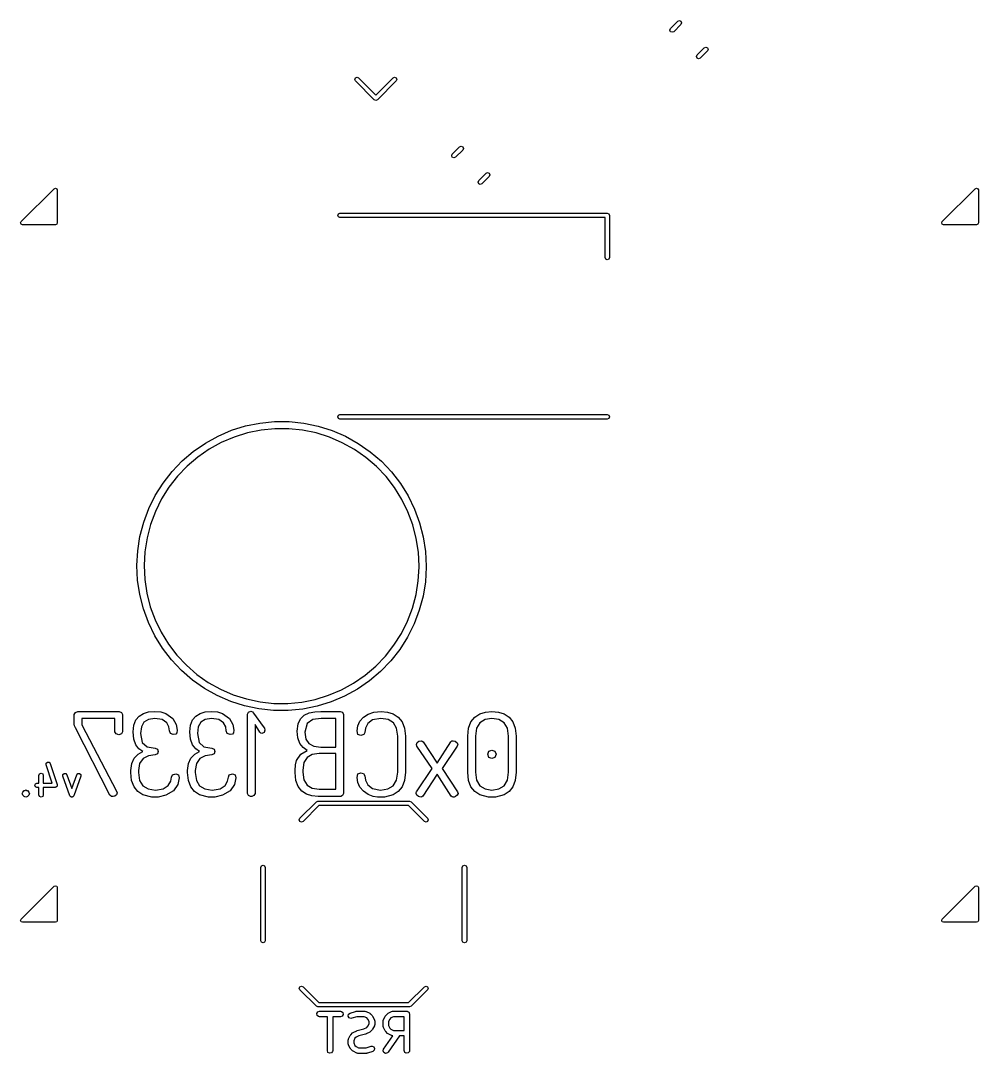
# Model space of a CAD drawing. Extents: x 77.2 to 130.8, y -95 to -37.4.
# Drawn here: x 104.66 to 130.81, y -95 to -66.8 of the extents above; entities that cross this region are included whole.
import ezdxf

# ---------------------------------------------------------------- set-up
doc = ezdxf.new("R2010")
doc.units = 0
doc.layers.add('BLACK', color=7, linetype='CONTINUOUS')

msp = doc.modelspace()

# ---------------------------------------------------------------- linework, layer by layer
at = {"layer": 'BLACK', "linetype": 'CONTINUOUS'}
for p, q in [((122.402, -67.0121), (122.601, -66.8133)), ((122.601, -66.8133), (122.643, -66.7957)), ((122.643, -66.7957), (122.685, -66.8133)), ((122.685, -66.8133), (122.703, -66.8557)), ((122.384, -67.0546), (122.402, -67.0121)), ((122.402, -67.097), (122.384, -67.0546)), ((122.444, -67.1146), (122.402, -67.097)), ((122.487, -67.097), (122.444, -67.1146)), ((122.685, -66.8982), (122.487, -67.097)), ((122.703, -66.8557), (122.685, -66.8982)), ((123.123, -67.7334), (123.322, -67.5346)), ((123.407, -67.6194), (123.208, -67.8182)), ((123.322, -67.5346), (123.364, -67.517)), ((123.364, -67.517), (123.407, -67.5346)), ((123.407, -67.5346), (123.424, -67.577)), ((123.424, -67.577), (123.407, -67.6194)), ((123.105, -67.7758), (123.123, -67.7334)), ((123.123, -67.8182), (123.105, -67.7758)), ((123.165, -67.8358), (123.123, -67.8182)), ((123.208, -67.8182), (123.165, -67.8358)), ((113.782, -68.3993), (113.799, -68.3569)), ((113.799, -68.4417), (113.782, -68.3993)), ((113.799, -68.3569), (113.842, -68.3393)), ((114.312, -68.9544), (113.799, -68.4417)), ((113.842, -68.3393), (113.884, -68.3569)), ((113.884, -68.3569), (114.354, -68.8271)), ((114.354, -68.8271), (114.824, -68.3569)), ((114.909, -68.4417), (114.397, -68.9544)), ((114.824, -68.3569), (114.867, -68.3393)), ((114.867, -68.3393), (114.909, -68.3569)), ((114.909, -68.3569), (114.927, -68.3993)), ((114.927, -68.3993), (114.909, -68.4417)), ((114.354, -68.9719), (114.312, -68.9544)), ((114.397, -68.9544), (114.354, -68.9719)), ((116.424, -70.4846), (116.442, -70.4421)), ((116.442, -70.527), (116.424, -70.4846)), ((116.442, -70.4421), (116.641, -70.2433)), ((116.725, -70.3282), (116.527, -70.527)), ((116.641, -70.2433), (116.683, -70.2257)), ((116.683, -70.2257), (116.725, -70.2433)), ((116.725, -70.2433), (116.743, -70.2857)), ((116.743, -70.2857), (116.725, -70.3282)), ((116.484, -70.5446), (116.442, -70.527)), ((116.527, -70.527), (116.484, -70.5446)), ((117.163, -71.1634), (117.362, -70.9646)), ((117.447, -71.0494), (117.248, -71.2482)), ((117.362, -70.9646), (117.404, -70.947)), ((117.404, -70.947), (117.447, -70.9646)), ((117.447, -70.9646), (117.464, -71.007)), ((117.464, -71.007), (117.447, -71.0494)), ((117.145, -71.2058), (117.163, -71.1634)), ((117.163, -71.2482), (117.145, -71.2058)), ((117.205, -71.2658), (117.163, -71.2482)), ((117.248, -71.2482), (117.205, -71.2658)), ((104.67, -72.2842), (105.57, -71.3842)), ((105.57, -71.3842), (105.605, -71.3695)), ((105.605, -71.3695), (105.641, -71.3842)), ((105.641, -71.3842), (105.655, -71.4195)), ((105.655, -71.4195), (105.655, -72.3195)), ((129.82, -72.2842), (130.72, -71.3842)), ((130.72, -71.3842), (130.755, -71.3695)), ((130.755, -71.3695), (130.791, -71.3842)), ((130.791, -71.3842), (130.805, -71.4195)), ((130.805, -71.4195), (130.805, -72.3195)), ((113.314, -72.1145), (113.332, -72.0721)), ((113.332, -72.1569), (113.314, -72.1145)), ((113.332, -72.0721), (113.374, -72.0545)), ((113.374, -72.1745), (113.332, -72.1569)), ((113.374, -72.0545), (120.674, -72.0545)), ((120.614, -72.1745), (113.374, -72.1745)), ((120.614, -73.2645), (120.614, -72.1745)), ((120.674, -72.0545), (120.717, -72.0721)), ((120.717, -72.0721), (120.734, -72.1145)), ((120.734, -72.1145), (120.734, -73.2645)), ((104.655, -72.3195), (104.67, -72.2842)), ((104.67, -72.3549), (104.655, -72.3195)), ((104.705, -72.3695), (104.67, -72.3549)), ((105.605, -72.3695), (104.705, -72.3695)), ((105.641, -72.3549), (105.605, -72.3695)), ((105.655, -72.3195), (105.641, -72.3549)), ((129.805, -72.3195), (129.82, -72.2842)), ((129.82, -72.3549), (129.805, -72.3195)), ((129.855, -72.3695), (129.82, -72.3549)), ((130.755, -72.3695), (129.855, -72.3695)), ((130.791, -72.3549), (130.755, -72.3695)), ((130.805, -72.3195), (130.791, -72.3549)), ((120.632, -73.3069), (120.614, -73.2645)), ((120.674, -73.3245), (120.632, -73.3069)), ((120.717, -73.3069), (120.674, -73.3245)), ((120.734, -73.2645), (120.717, -73.3069)), ((113.332, -77.5721), (113.374, -77.5545)), ((113.374, -77.5545), (120.674, -77.5545)), ((120.674, -77.5545), (120.717, -77.5721)), ((110.798, -77.8641), (111.189, -77.7844)), ((111.189, -77.7844), (111.587, -77.7447)), ((111.587, -77.7447), (111.987, -77.7454)), ((111.987, -77.7454), (112.384, -77.7865)), ((112.384, -77.7865), (112.776, -77.8675)), ((113.314, -77.6145), (113.332, -77.5721)), ((113.332, -77.6569), (113.314, -77.6145)), ((113.374, -77.6745), (113.332, -77.6569)), ((120.674, -77.6745), (113.374, -77.6745)), ((120.717, -77.6569), (120.674, -77.6745)), ((120.717, -77.5721), (120.734, -77.6145)), ((120.734, -77.6145), (120.717, -77.6569)), ((110.048, -78.1398), (110.416, -77.983)), ((110.416, -77.983), (110.798, -77.8641)), ((110.846, -78.0531), (110.483, -78.1661)), ((111.219, -77.9774), (110.846, -78.0531)), ((111.597, -77.9397), (111.219, -77.9774)), ((111.977, -77.9403), (111.597, -77.9397)), ((112.354, -77.9794), (111.977, -77.9403)), ((112.726, -78.0564), (112.354, -77.9794)), ((113.089, -78.1707), (112.726, -78.0564)), ((112.776, -77.8675), (113.157, -77.9877)), ((113.157, -77.9877), (113.524, -78.1458)), ((109.37, -78.5605), (109.699, -78.3329)), ((109.699, -78.3329), (110.048, -78.1398)), ((110.134, -78.3152), (109.801, -78.4988)), ((110.483, -78.1661), (110.134, -78.3152)), ((113.438, -78.321), (113.089, -78.1707)), ((113.77, -78.5057), (113.438, -78.321)), ((113.524, -78.1458), (113.873, -78.3402)), ((113.873, -78.3402), (114.201, -78.5689)), ((109.066, -78.82), (109.37, -78.5605)), ((109.801, -78.4988), (109.489, -78.7151)), ((114.081, -78.7231), (113.77, -78.5057)), ((114.201, -78.5689), (114.504, -78.8295)), ((108.79, -79.109), (109.066, -78.82)), ((109.2, -78.9618), (108.938, -79.2365)), ((109.489, -78.7151), (109.2, -78.9618)), ((114.369, -78.9709), (114.081, -78.7231)), ((114.504, -78.8295), (114.779, -79.1194)), ((108.544, -79.4244), (108.79, -79.109)), ((108.938, -79.2365), (108.704, -79.5363)), ((114.631, -79.2465), (114.369, -78.9709)), ((114.863, -79.5471), (114.631, -79.2465)), ((114.779, -79.1194), (115.024, -79.4357)), ((108.332, -79.763), (108.544, -79.4244)), ((115.024, -79.4357), (115.235, -79.775)), ((108.155, -80.1213), (108.332, -79.763)), ((108.704, -79.5363), (108.502, -79.8582)), ((115.064, -79.8696), (114.863, -79.5471)), ((115.235, -79.775), (115.411, -80.1339)), ((108.502, -79.8582), (108.334, -80.1988)), ((115.231, -80.2108), (115.064, -79.8696)), ((108.015, -80.4956), (108.155, -80.1213)), ((108.334, -80.1988), (108.201, -80.5547)), ((115.363, -80.5672), (115.231, -80.2108)), ((115.411, -80.1339), (115.549, -80.5088)), ((107.913, -80.8822), (108.015, -80.4956)), ((108.201, -80.5547), (108.105, -80.9222)), ((115.458, -80.935), (115.363, -80.5672)), ((115.549, -80.5088), (115.649, -80.8957)), ((107.852, -81.2771), (107.913, -80.8822)), ((108.105, -80.9222), (108.046, -81.2975)), ((115.516, -81.3106), (115.458, -80.935)), ((115.649, -80.8957), (115.71, -81.2908)), ((107.83, -81.6762), (107.852, -81.2771)), ((108.046, -81.2975), (108.025, -81.6769)), ((115.535, -81.69), (115.516, -81.3106)), ((115.71, -81.2908), (115.73, -81.69)), ((107.83, -81.6769), (107.83, -81.6762)), ((107.849, -82.0755), (107.83, -81.6769)), ((108.025, -81.6769), (108.043, -82.0564)), ((115.513, -82.0955), (115.535, -81.7162)), ((115.535, -81.7162), (115.535, -81.69)), ((115.73, -81.7176), (115.707, -82.1166)), ((115.73, -81.69), (115.73, -81.7176)), ((108.043, -82.0564), (108.099, -82.4322)), ((107.908, -82.4707), (107.849, -82.0755)), ((115.453, -82.4707), (115.513, -82.0955)), ((115.707, -82.1166), (115.644, -82.5113)), ((108.007, -82.858), (107.908, -82.4707)), ((108.099, -82.4322), (108.193, -82.8003)), ((115.355, -82.8378), (115.453, -82.4707)), ((115.644, -82.5113), (115.541, -82.8975)), ((108.144, -83.2334), (108.007, -82.858)), ((108.193, -82.8003), (108.324, -83.1571)), ((115.221, -83.1932), (115.355, -82.8378)), ((115.541, -82.8975), (115.4, -83.2714)), ((108.324, -83.1571), (108.49, -83.4989)), ((115.051, -83.5333), (115.221, -83.1932)), ((108.319, -83.5929), (108.144, -83.2334)), ((115.4, -83.2714), (115.221, -83.6291)), ((108.529, -83.933), (108.319, -83.5929)), ((108.49, -83.4989), (108.689, -83.8221)), ((114.848, -83.8544), (115.051, -83.5333)), ((115.221, -83.6291), (115.008, -83.9669)), ((108.772, -84.2501), (108.529, -83.933)), ((108.689, -83.8221), (108.921, -84.1236)), ((114.614, -84.1534), (114.848, -83.8544)), ((115.008, -83.9669), (114.761, -84.2814)), ((109.046, -84.541), (108.772, -84.2501)), ((108.921, -84.1236), (109.181, -84.4001)), ((114.35, -84.4271), (114.614, -84.1534)), ((114.761, -84.2814), (114.484, -84.5694)), ((109.348, -84.8026), (109.046, -84.541)), ((109.181, -84.4001), (109.468, -84.6488)), ((114.061, -84.6729), (114.35, -84.4271)), ((114.484, -84.5694), (114.179, -84.8279)), ((109.675, -85.0325), (109.348, -84.8026)), ((109.468, -84.6488), (109.779, -84.8673)), ((109.779, -84.8673), (110.11, -85.0532)), ((113.747, -84.8881), (114.061, -84.6729)), ((114.179, -84.8279), (113.85, -85.0543)), ((110.024, -85.2281), (109.675, -85.0325)), ((110.11, -85.0532), (110.459, -85.2047)), ((113.064, -85.2184), (113.414, -85.0705)), ((113.414, -85.0705), (113.747, -84.8881)), ((113.85, -85.0543), (113.499, -85.2463)), ((110.39, -85.3874), (110.024, -85.2281)), ((110.771, -85.509), (110.39, -85.3874)), ((110.459, -85.2047), (110.821, -85.3202)), ((110.821, -85.3202), (111.193, -85.3986)), ((111.193, -85.3986), (111.57, -85.439)), ((111.57, -85.439), (111.95, -85.441)), ((111.95, -85.441), (112.329, -85.4045)), ((112.329, -85.4045), (112.701, -85.3301)), ((112.701, -85.3301), (113.064, -85.2184)), ((113.131, -85.4018), (112.749, -85.5193)), ((113.499, -85.2463), (113.131, -85.4018)), ((106.117, -85.7394), (106.149, -85.6854)), ((106.149, -85.6854), (106.216, -85.66)), ((106.216, -85.66), (107.343, -85.66)), ((107.343, -85.66), (107.408, -85.6854)), ((107.408, -85.6854), (107.438, -85.7394)), ((107.89, -85.785), (108.007, -85.714)), ((108.007, -85.714), (108.147, -85.6735)), ((108.147, -85.6735), (108.308, -85.66)), ((108.308, -85.66), (108.481, -85.6735)), ((108.481, -85.6735), (108.619, -85.714)), ((108.619, -85.714), (108.808, -85.8489)), ((109.44, -85.785), (109.556, -85.714)), ((109.556, -85.714), (109.697, -85.6735)), ((109.697, -85.6735), (109.858, -85.66)), ((109.858, -85.66), (110.031, -85.6735)), ((110.031, -85.6735), (110.169, -85.714)), ((110.169, -85.714), (110.358, -85.8489)), ((111.162, -85.5914), (110.771, -85.509)), ((110.845, -85.7362), (110.874, -85.6775)), ((110.874, -85.6775), (110.937, -85.6568)), ((110.937, -85.6568), (110.985, -85.6711)), ((110.985, -85.6711), (111.017, -85.7045)), ((111.017, -85.7045), (111.277, -86.0728)), ((111.56, -85.6338), (111.162, -85.5914)), ((111.959, -85.6359), (111.56, -85.6338)), ((112.357, -85.5976), (111.959, -85.6359)), ((112.749, -85.5193), (112.357, -85.5976)), ((112.397, -85.7612), (112.529, -85.7013)), ((112.529, -85.7013), (112.685, -85.6703)), ((112.685, -85.6703), (112.855, -85.66)), ((112.855, -85.66), (113.376, -85.66)), ((113.376, -85.66), (113.441, -85.6806)), ((113.441, -85.6806), (113.471, -85.7394)), ((114.012, -85.818), (114.141, -85.733)), ((114.141, -85.733), (114.303, -85.6783)), ((114.303, -85.6783), (114.496, -85.66)), ((114.496, -85.66), (114.67, -85.6767)), ((114.67, -85.6767), (114.828, -85.7267)), ((114.828, -85.7267), (114.964, -85.814)), ((117.055, -85.814), (117.189, -85.7267)), ((117.189, -85.7267), (117.347, -85.6767)), ((117.347, -85.6767), (117.525, -85.66)), ((117.525, -85.66), (117.703, -85.6767)), ((117.703, -85.6767), (117.86, -85.7267)), ((117.86, -85.7267), (117.993, -85.814)), ((106.117, -86.0124), (106.117, -85.7394)), ((106.125, -86.0569), (106.117, -86.0124)), ((107.229, -85.8537), (106.327, -85.8537)), ((106.327, -85.8537), (106.327, -86.0251)), ((107.229, -86.2188), (107.229, -85.8537)), ((107.438, -85.7394), (107.438, -86.2188)), ((107.746, -86.0335), (107.802, -85.8902)), ((107.802, -85.8902), (107.89, -85.785)), ((108.022, -85.9521), (107.953, -86.0799)), ((108.142, -85.8759), (108.022, -85.9521)), ((108.315, -85.8505), (108.142, -85.8759)), ((108.519, -85.8838), (108.315, -85.8505)), ((108.645, -85.9696), (108.519, -85.8838)), ((108.705, -86.0791), (108.645, -85.9696)), ((108.808, -85.8489), (108.904, -86.0172)), ((109.295, -86.0335), (109.351, -85.8902)), ((109.351, -85.8902), (109.44, -85.785)), ((109.572, -85.9521), (109.503, -86.0799)), ((109.691, -85.8759), (109.572, -85.9521)), ((109.864, -85.8505), (109.691, -85.8759)), ((110.069, -85.8838), (109.864, -85.8505)), ((110.194, -85.9696), (110.069, -85.8838)), ((110.255, -86.0791), (110.194, -85.9696)), ((110.358, -85.8489), (110.453, -86.0172)), ((110.845, -87.8984), (110.845, -85.7362)), ((112.207, -86.1998), (112.229, -86.0017)), ((112.229, -86.0017), (112.294, -85.8584)), ((112.294, -85.8584), (112.397, -85.7612)), ((112.474, -85.9934), (112.417, -86.222)), ((112.629, -85.8838), (112.474, -85.9934)), ((112.861, -85.8537), (112.629, -85.8838)), ((113.261, -85.8537), (112.861, -85.8537)), ((113.261, -86.6316), (113.261, -85.8537)), ((113.471, -85.7394), (113.471, -87.9016)), ((113.859, -86.0529), (113.917, -85.9267)), ((113.917, -85.9267), (114.012, -85.818)), ((114.133, -85.9934), (114.069, -86.1204)), ((114.266, -85.8934), (114.133, -85.9934)), ((114.493, -85.8537), (114.266, -85.8934)), ((114.689, -85.8831), (114.493, -85.8537)), ((114.833, -85.9712), (114.689, -85.8831)), ((114.921, -86.1212), (114.833, -85.9712)), ((114.964, -85.814), (115.069, -85.9426)), ((115.069, -85.9426), (115.137, -86.1156)), ((116.884, -86.1156), (116.951, -85.9426)), ((116.951, -85.9426), (117.055, -85.814)), ((117.192, -85.9712), (117.101, -86.1212)), ((117.336, -85.8831), (117.192, -85.9712)), ((117.525, -85.8537), (117.336, -85.8831)), ((117.714, -85.8831), (117.525, -85.8537)), ((117.855, -85.9712), (117.714, -85.8831)), ((117.944, -86.1212), (117.855, -85.9712)), ((117.993, -85.814), (118.095, -85.9426)), ((118.095, -85.9426), (118.161, -86.1156)), ((106.149, -86.1045), (106.125, -86.0569)), ((107.092, -87.946), (106.149, -86.1045)), ((106.327, -86.0251), (107.276, -87.8412)), ((107.26, -86.2744), (107.229, -86.2188)), ((107.334, -86.2982), (107.26, -86.2744)), ((107.407, -86.2744), (107.334, -86.2982)), ((107.438, -86.2188), (107.407, -86.2744)), ((107.727, -86.2188), (107.746, -86.0335)), ((107.746, -86.4141), (107.727, -86.2188)), ((107.953, -86.0799), (107.93, -86.2601)), ((107.93, -86.2601), (107.976, -86.5046)), ((108.721, -86.1902), (108.705, -86.0791)), ((108.745, -86.2633), (108.721, -86.1902)), ((108.823, -86.2918), (108.745, -86.2633)), ((108.889, -86.2823), (108.823, -86.2918)), ((108.921, -86.2442), (108.889, -86.2823)), ((108.904, -86.0172), (108.931, -86.1712)), ((108.931, -86.1712), (108.921, -86.2442)), ((109.277, -86.2188), (109.295, -86.0335)), ((109.295, -86.4141), (109.277, -86.2188)), ((109.503, -86.0799), (109.48, -86.2601)), ((109.48, -86.2601), (109.526, -86.5046)), ((110.27, -86.1902), (110.255, -86.0791)), ((110.294, -86.2633), (110.27, -86.1902)), ((110.372, -86.2918), (110.294, -86.2633)), ((110.439, -86.2823), (110.372, -86.2918)), ((110.47, -86.2442), (110.439, -86.2823)), ((110.453, -86.0172), (110.48, -86.1712)), ((110.48, -86.1712), (110.47, -86.2442)), ((111.182, -86.222), (111.055, -86.0156)), ((111.055, -86.0156), (111.055, -87.8984)), ((111.21, -86.2506), (111.182, -86.222)), ((111.242, -86.2601), (111.21, -86.2506)), ((111.301, -86.2315), (111.242, -86.2601)), ((111.277, -86.0728), (111.309, -86.1156)), ((111.325, -86.168), (111.301, -86.2315)), ((111.309, -86.1156), (111.325, -86.168)), ((112.226, -86.3835), (112.207, -86.1998)), ((112.417, -86.222), (112.443, -86.4141)), ((113.839, -86.1902), (113.859, -86.0529)), ((113.866, -86.2918), (113.839, -86.1902)), ((113.944, -86.3172), (113.866, -86.2918)), ((114.025, -86.2934), (113.944, -86.3172)), ((114.049, -86.2379), (114.025, -86.2934)), ((114.069, -86.1204), (114.049, -86.2379)), ((114.95, -86.3363), (114.921, -86.1212)), ((115.137, -86.1156), (115.16, -86.3363)), ((116.862, -86.3363), (116.884, -86.1156)), ((117.101, -86.1212), (117.071, -86.3363)), ((117.973, -86.3363), (117.944, -86.1212)), ((118.161, -86.1156), (118.182, -86.3363)), ((107.802, -86.5681), (107.746, -86.4141)), ((107.886, -86.6816), (107.802, -86.5681)), ((107.976, -86.5046), (108.111, -86.63)), ((109.351, -86.5681), (109.295, -86.4141)), ((109.435, -86.6816), (109.351, -86.5681)), ((109.526, -86.5046), (109.661, -86.63)), ((112.282, -86.5347), (112.226, -86.3835)), ((112.368, -86.6494), (112.282, -86.5347)), ((112.443, -86.4141), (112.521, -86.5395)), ((112.521, -86.5395), (112.656, -86.6085)), ((114.95, -87.3205), (114.95, -86.3363)), ((115.16, -86.3363), (115.16, -87.3205)), ((115.462, -86.5649), (115.482, -86.5125)), ((115.477, -86.6062), (115.462, -86.5649)), ((115.482, -86.5125), (115.531, -86.4744)), ((115.531, -86.4744), (115.589, -86.4601)), ((115.589, -86.4601), (115.622, -86.468)), ((115.622, -86.468), (115.649, -86.4919)), ((115.649, -86.4919), (116.027, -87.0729)), ((116.027, -87.0729), (116.401, -86.4919)), ((116.401, -86.4919), (116.431, -86.4665)), ((116.431, -86.4665), (116.465, -86.4601)), ((116.465, -86.4601), (116.522, -86.476)), ((116.522, -86.476), (116.571, -86.5157)), ((116.571, -86.5157), (116.592, -86.5649)), ((116.592, -86.5649), (116.585, -86.5855)), ((116.862, -87.3205), (116.862, -86.3363)), ((117.071, -86.3363), (117.071, -87.3205)), ((117.973, -87.3205), (117.973, -86.3363)), ((118.182, -86.3363), (118.182, -87.3205)), ((107.756, -86.9364), (107.86, -86.8292)), ((107.86, -86.8292), (107.988, -86.7554)), ((107.988, -86.7554), (107.886, -86.6816)), ((108.111, -86.63), (108.327, -86.6665)), ((108.327, -86.8475), (108.142, -86.8729)), ((108.327, -86.6665), (108.388, -86.6951)), ((108.388, -86.8205), (108.327, -86.8475)), ((108.388, -86.6951), (108.407, -86.7586)), ((108.407, -86.7586), (108.388, -86.8205)), ((109.305, -86.9364), (109.409, -86.8292)), ((109.409, -86.8292), (109.537, -86.7554)), ((109.537, -86.7554), (109.435, -86.6816)), ((109.661, -86.63), (109.877, -86.6665)), ((109.877, -86.8475), (109.691, -86.8729)), ((109.877, -86.6665), (109.937, -86.6951)), ((109.937, -86.8205), (109.877, -86.8475)), ((109.937, -86.6951), (109.956, -86.7586)), ((109.956, -86.7586), (109.937, -86.8205)), ((112.191, -86.9999), (112.306, -86.8284)), ((112.306, -86.8284), (112.477, -86.7236)), ((112.477, -86.7236), (112.368, -86.6494)), ((112.618, -86.8379), (112.477, -86.9141)), ((112.804, -86.8125), (112.618, -86.8379)), ((112.656, -86.6085), (112.849, -86.6316)), ((113.261, -86.8125), (112.804, -86.8125)), ((112.849, -86.6316), (113.261, -86.6316)), ((113.261, -87.7873), (113.261, -86.8125)), ((115.893, -87.2221), (115.477, -86.6062)), ((116.576, -86.6062), (116.163, -87.2221)), ((116.585, -86.5855), (116.576, -86.6062)), ((117.408, -86.8316), (117.44, -86.749)), ((117.44, -86.9141), (117.408, -86.8316)), ((117.44, -86.749), (117.522, -86.7173)), ((117.522, -86.7173), (117.606, -86.749)), ((117.606, -86.749), (117.64, -86.8316)), ((117.64, -86.8316), (117.606, -86.9141)), ((105.348, -87.1228), (105.351, -87.077)), ((105.512, -87.6152), (105.348, -87.1228)), ((105.351, -87.077), (105.386, -87.0469)), ((105.386, -87.0469), (105.432, -87.0501)), ((105.432, -87.0501), (105.462, -87.0848)), ((105.462, -87.0848), (105.652, -87.6563)), ((107.664, -87.2697), (107.687, -87.0816)), ((107.687, -87.0816), (107.756, -86.9364)), ((107.904, -87.08), (107.873, -87.2697)), ((107.997, -86.9491), (107.904, -87.08)), ((108.142, -86.8729), (107.997, -86.9491)), ((109.213, -87.2697), (109.236, -87.0816)), ((109.236, -87.0816), (109.305, -86.9364)), ((109.454, -87.08), (109.423, -87.2697)), ((109.546, -86.9491), (109.454, -87.08)), ((109.691, -86.8729), (109.546, -86.9491)), ((112.15, -87.2697), (112.16, -87.1197)), ((112.16, -87.1197), (112.191, -86.9999)), ((112.389, -87.0523), (112.36, -87.2634)), ((112.477, -86.9141), (112.389, -87.0523)), ((117.522, -86.9491), (117.44, -86.9141)), ((117.606, -86.9141), (117.522, -86.9491)), ((105.154, -87.4086), (105.172, -87.3661)), ((105.154, -87.6152), (105.154, -87.4086)), ((105.172, -87.3661), (105.214, -87.3486)), ((105.214, -87.3486), (105.257, -87.3661)), ((105.257, -87.3661), (105.274, -87.4086)), ((105.274, -87.4086), (105.274, -87.6152)), ((105.805, -87.4288), (105.808, -87.3829)), ((105.808, -87.3829), (105.842, -87.3521)), ((105.842, -87.3521), (105.888, -87.3543)), ((105.888, -87.3543), (105.918, -87.3884)), ((105.918, -87.3884), (106.052, -87.7635)), ((106.052, -87.7635), (106.186, -87.3884)), ((106.186, -87.3884), (106.217, -87.3543)), ((106.217, -87.3543), (106.263, -87.3521)), ((106.263, -87.3521), (106.297, -87.3829)), ((106.297, -87.3829), (106.299, -87.4288)), ((107.664, -87.3301), (107.664, -87.2697)), ((107.686, -87.5499), (107.664, -87.3301)), ((107.873, -87.2697), (107.873, -87.3301)), ((107.873, -87.3301), (107.903, -87.5424)), ((108.778, -87.4539), (108.8, -87.3888)), ((108.8, -87.3888), (108.889, -87.365)), ((108.889, -87.365), (108.961, -87.3872)), ((108.961, -87.3872), (108.985, -87.4761)), ((109.213, -87.3301), (109.213, -87.2697)), ((109.235, -87.5499), (109.213, -87.3301)), ((109.423, -87.2697), (109.423, -87.3301)), ((109.423, -87.3301), (109.452, -87.5424)), ((110.328, -87.4539), (110.35, -87.3888)), ((110.35, -87.3888), (110.439, -87.365)), ((110.439, -87.365), (110.51, -87.3872)), ((110.51, -87.3872), (110.534, -87.4761)), ((112.15, -87.3269), (112.15, -87.2697)), ((112.171, -87.5436), (112.15, -87.3269)), ((112.36, -87.2634), (112.36, -87.3174)), ((112.36, -87.3174), (112.389, -87.5289)), ((113.839, -87.4634), (113.866, -87.3602)), ((113.866, -87.3602), (113.947, -87.3332)), ((113.947, -87.3332), (114.02, -87.3539)), ((114.02, -87.3539), (114.049, -87.4158)), ((114.049, -87.4158), (114.074, -87.5412)), ((114.921, -87.538), (114.95, -87.3205)), ((115.16, -87.3205), (115.138, -87.5436)), ((115.468, -87.8571), (115.893, -87.2221)), ((116.027, -87.3777), (115.639, -87.9714)), ((116.411, -87.9714), (116.027, -87.3777)), ((116.163, -87.2221), (116.585, -87.8571)), ((116.884, -87.5436), (116.862, -87.3205)), ((117.071, -87.3205), (117.101, -87.538)), ((117.944, -87.538), (117.973, -87.3205)), ((118.182, -87.3205), (118.161, -87.5436)), ((105.04, -87.6752), (105.058, -87.6328)), ((105.058, -87.7177), (105.04, -87.6752)), ((105.058, -87.6328), (105.1, -87.6152)), ((105.1, -87.6152), (105.154, -87.6152)), ((105.274, -87.6152), (105.512, -87.6152)), ((105.649, -87.7021), (105.641, -87.7085)), ((105.65, -87.6881), (105.649, -87.7021)), ((105.655, -87.6752), (105.65, -87.6881)), ((105.652, -87.6563), (105.651, -87.6661)), ((105.651, -87.6661), (105.655, -87.6752)), ((105.996, -87.9621), (105.805, -87.4288)), ((106.299, -87.4288), (106.109, -87.9621)), ((107.753, -87.7206), (107.686, -87.5499)), ((107.903, -87.5424), (107.991, -87.6904)), ((107.991, -87.6904), (108.135, -87.7773)), ((108.55, -87.7714), (108.686, -87.6825)), ((108.686, -87.6825), (108.758, -87.5666)), ((108.758, -87.5666), (108.778, -87.4539)), ((108.946, -87.6571), (108.826, -87.8254)), ((108.985, -87.4761), (108.946, -87.6571)), ((109.302, -87.7206), (109.235, -87.5499)), ((109.452, -87.5424), (109.54, -87.6904)), ((109.54, -87.6904), (109.685, -87.7773)), ((110.099, -87.7714), (110.235, -87.6825)), ((110.235, -87.6825), (110.307, -87.5666)), ((110.307, -87.5666), (110.328, -87.4539)), ((110.496, -87.6571), (110.375, -87.8254)), ((110.534, -87.4761), (110.496, -87.6571)), ((112.233, -87.7111), (112.171, -87.5436)), ((112.389, -87.5289), (112.477, -87.6745)), ((112.477, -87.6745), (112.618, -87.7591)), ((113.859, -87.6011), (113.839, -87.4634)), ((113.918, -87.7285), (113.859, -87.6011)), ((114.074, -87.5412), (114.133, -87.6682)), ((114.133, -87.6682), (114.258, -87.7666)), ((114.685, -87.7769), (114.831, -87.6888)), ((114.831, -87.6888), (114.921, -87.538)), ((115.138, -87.5436), (115.071, -87.7174)), ((116.951, -87.7174), (116.884, -87.5436)), ((117.101, -87.538), (117.192, -87.6888)), ((117.192, -87.6888), (117.336, -87.7769)), ((117.714, -87.7769), (117.855, -87.6888)), ((117.855, -87.6888), (117.944, -87.538)), ((118.161, -87.5436), (118.095, -87.7174)), ((104.697, -87.9038), (104.713, -87.8657)), ((104.703, -87.9174), (104.697, -87.9038)), ((104.697, -87.9038), (104.697, -87.9038)), ((104.715, -87.9462), (104.703, -87.9174)), ((104.713, -87.8657), (104.715, -87.8614)), ((104.715, -87.8614), (104.753, -87.8233)), ((104.715, -87.8614), (104.715, -87.8614)), ((104.715, -87.8614), (104.715, -87.8614)), ((104.753, -87.9843), (104.715, -87.9462)), ((104.715, -87.9462), (104.715, -87.9462)), ((104.715, -87.9462), (104.715, -87.9462)), ((104.753, -87.8233), (104.77, -87.816)), ((104.77, -87.9916), (104.753, -87.9843)), ((104.77, -87.816), (104.795, -87.8057)), ((104.795, -87.8057), (104.82, -87.816)), ((104.82, -87.816), (104.838, -87.8233)), ((104.838, -87.9843), (104.82, -87.9916)), ((104.838, -87.8233), (104.838, -87.8233)), ((104.838, -87.8233), (104.876, -87.8614)), ((104.876, -87.9462), (104.838, -87.9843)), ((104.838, -87.9843), (104.838, -87.9843)), ((104.876, -87.8614), (104.889, -87.8925)), ((104.893, -87.9038), (104.876, -87.9462)), ((104.889, -87.8925), (104.893, -87.9038)), ((105.1, -87.7352), (105.058, -87.7177)), ((105.154, -87.7352), (105.1, -87.7352)), ((105.154, -87.9419), (105.154, -87.7352)), ((105.172, -87.9843), (105.154, -87.9419)), ((105.214, -88.0019), (105.172, -87.9843)), ((105.257, -87.9843), (105.214, -88.0019)), ((105.274, -87.9419), (105.257, -87.9843)), ((105.595, -87.7352), (105.274, -87.7352)), ((105.274, -87.7352), (105.274, -87.9419)), ((105.604, -87.7315), (105.595, -87.7352)), ((105.614, -87.7322), (105.604, -87.7315)), ((105.625, -87.723), (105.614, -87.7322)), ((105.638, -87.7177), (105.625, -87.723)), ((105.641, -87.7085), (105.638, -87.7177)), ((105.998, -87.9644), (105.996, -87.9621)), ((105.998, -87.9676), (105.998, -87.9644)), ((106.013, -87.9811), (105.998, -87.9676)), ((106.027, -87.9961), (106.013, -87.9811)), ((106.092, -87.9811), (106.078, -87.9961)), ((106.107, -87.9676), (106.092, -87.9811)), ((106.109, -87.9621), (106.107, -87.9644)), ((106.107, -87.9644), (106.107, -87.9676)), ((107.137, -87.9841), (107.092, -87.946)), ((107.178, -87.9841), (107.137, -87.9841)), ((107.224, -87.973), (107.178, -87.9841)), ((107.272, -87.9397), (107.224, -87.973)), ((107.289, -87.8857), (107.272, -87.9397)), ((107.276, -87.8412), (107.289, -87.8857)), ((107.857, -87.8468), (107.753, -87.7206)), ((107.992, -87.9333), (107.857, -87.8468)), ((108.235, -88), (107.992, -87.9333)), ((108.135, -87.7773), (108.334, -87.8063)), ((108.334, -87.8063), (108.55, -87.7714)), ((108.619, -87.9508), (108.411, -88)), ((108.826, -87.8254), (108.619, -87.9508)), ((109.406, -87.8468), (109.302, -87.7206)), ((109.542, -87.9333), (109.406, -87.8468)), ((109.785, -88), (109.542, -87.9333)), ((109.685, -87.7773), (109.883, -87.8063)), ((109.883, -87.8063), (110.099, -87.7714)), ((110.169, -87.9508), (109.961, -88)), ((110.375, -87.8254), (110.169, -87.9508)), ((110.878, -87.9603), (110.845, -87.8984)), ((110.931, -87.9809), (110.878, -87.9603)), ((110.97, -87.9809), (110.931, -87.9809)), ((111.023, -87.9603), (110.97, -87.9809)), ((111.055, -87.8984), (111.023, -87.9603)), ((112.33, -87.8341), (112.233, -87.7111)), ((112.458, -87.9174), (112.33, -87.8341)), ((112.609, -87.9651), (112.458, -87.9174)), ((112.775, -87.9809), (112.609, -87.9651)), ((112.618, -87.7591), (112.804, -87.7873)), ((113.396, -87.9809), (112.775, -87.9809)), ((112.804, -87.7873), (113.261, -87.7873)), ((113.444, -87.9571), (113.396, -87.9809)), ((113.471, -87.9016), (113.444, -87.9571)), ((114.015, -87.8389), (113.918, -87.7285)), ((114.145, -87.9254), (114.015, -87.8389)), ((114.282, -87.9813), (114.145, -87.9254)), ((114.258, -87.7666), (114.484, -87.8063)), ((114.398, -88), (114.282, -87.9813)), ((114.484, -87.8063), (114.685, -87.7769)), ((114.831, -87.9333), (114.592, -88)), ((114.967, -87.846), (114.831, -87.9333)), ((115.071, -87.7174), (114.967, -87.846)), ((115.455, -87.9016), (115.458, -87.8762)), ((115.474, -87.9476), (115.455, -87.9016)), ((115.458, -87.8762), (115.468, -87.8571)), ((115.522, -87.9873), (115.474, -87.9476)), ((115.579, -88.0032), (115.522, -87.9873)), ((115.639, -87.9714), (115.612, -87.9952)), ((116.441, -87.9952), (116.411, -87.9714)), ((116.528, -87.9873), (116.489, -88.0032)), ((116.578, -87.9476), (116.528, -87.9873)), ((116.598, -87.9016), (116.578, -87.9476)), ((116.585, -87.8571), (116.598, -87.9016)), ((117.055, -87.846), (116.951, -87.7174)), ((117.189, -87.9333), (117.055, -87.846)), ((117.432, -88), (117.189, -87.9333)), ((117.336, -87.7769), (117.525, -87.8063)), ((117.525, -87.8063), (117.714, -87.7769)), ((117.859, -87.9333), (117.617, -88)), ((117.992, -87.846), (117.859, -87.9333)), ((118.095, -87.7174), (117.992, -87.846)), ((104.795, -88.0019), (104.77, -87.9916)), ((104.82, -87.9916), (104.795, -88.0019)), ((106.03, -87.9963), (106.027, -87.9961)), ((106.032, -87.9984), (106.03, -87.9963)), ((106.052, -87.9974), (106.032, -87.9984)), ((106.073, -87.9984), (106.052, -87.9974)), ((106.075, -87.9963), (106.073, -87.9984)), ((106.078, -87.9961), (106.075, -87.9963)), ((108.411, -88), (108.235, -88)), ((109.961, -88), (109.785, -88)), ((112.282, -88.5783), (112.732, -88.1283)), ((112.799, -88.2308), (112.367, -88.6632)), ((112.732, -88.1283), (112.774, -88.1108)), ((112.774, -88.1108), (115.274, -88.1108)), ((115.249, -88.2308), (112.799, -88.2308)), ((114.592, -88), (114.398, -88)), ((115.682, -88.6632), (115.249, -88.2308)), ((115.274, -88.1108), (115.317, -88.1283)), ((115.317, -88.1283), (115.767, -88.5783)), ((115.612, -87.9952), (115.579, -88.0032)), ((116.468, -88.0032), (116.441, -87.9952)), ((116.489, -88.0032), (116.468, -88.0032)), ((117.617, -88), (117.432, -88)), ((112.264, -88.6208), (112.282, -88.5783)), ((112.282, -88.6632), (112.264, -88.6208)), ((112.324, -88.6808), (112.282, -88.6632)), ((112.367, -88.6632), (112.324, -88.6808)), ((115.724, -88.6808), (115.682, -88.6632)), ((115.767, -88.6632), (115.724, -88.6808)), ((115.767, -88.5783), (115.784, -88.6208)), ((115.784, -88.6208), (115.767, -88.6632)), ((111.214, -89.9208), (111.232, -89.8783)), ((111.214, -91.9208), (111.214, -89.9208)), ((111.232, -89.8783), (111.274, -89.8608)), ((111.274, -89.8608), (111.317, -89.8783)), ((111.317, -89.8783), (111.334, -89.9208)), ((111.334, -89.9208), (111.334, -91.9208)), ((116.714, -89.9208), (116.732, -89.8783)), ((116.714, -91.9208), (116.714, -89.9208)), ((116.732, -89.8783), (116.774, -89.8608)), ((116.774, -89.8608), (116.817, -89.8783)), ((116.817, -89.8783), (116.834, -89.9208)), ((116.834, -89.9208), (116.834, -91.9208)), ((104.67, -91.3342), (105.57, -90.4342)), ((105.57, -90.4342), (105.605, -90.4195)), ((105.605, -90.4195), (105.641, -90.4342)), ((105.641, -90.4342), (105.655, -90.4695)), ((105.655, -90.4695), (105.655, -91.3695)), ((129.82, -91.3342), (130.72, -90.4342)), ((130.72, -90.4342), (130.755, -90.4195)), ((130.755, -90.4195), (130.791, -90.4342)), ((130.791, -90.4342), (130.805, -90.4695)), ((130.805, -90.4695), (130.805, -91.3695)), ((104.655, -91.3695), (104.67, -91.3342)), ((104.67, -91.4049), (104.655, -91.3695)), ((105.655, -91.3695), (105.641, -91.4049)), ((129.805, -91.3695), (129.82, -91.3342)), ((129.82, -91.4049), (129.805, -91.3695)), ((130.805, -91.3695), (130.791, -91.4049)), ((104.705, -91.4195), (104.67, -91.4049)), ((105.605, -91.4195), (104.705, -91.4195)), ((105.641, -91.4049), (105.605, -91.4195)), ((129.855, -91.4195), (129.82, -91.4049)), ((130.755, -91.4195), (129.855, -91.4195)), ((130.791, -91.4049), (130.755, -91.4195)), ((111.232, -91.9632), (111.214, -91.9208)), ((111.334, -91.9208), (111.317, -91.9632)), ((116.732, -91.9632), (116.714, -91.9208)), ((116.834, -91.9208), (116.817, -91.9632)), ((111.274, -91.9808), (111.232, -91.9632)), ((111.317, -91.9632), (111.274, -91.9808)), ((116.774, -91.9808), (116.732, -91.9632)), ((116.817, -91.9632), (116.774, -91.9808)), ((112.264, -93.2208), (112.282, -93.1783)), ((112.282, -93.2632), (112.264, -93.2208)), ((112.282, -93.1783), (112.324, -93.1608)), ((112.732, -93.7132), (112.282, -93.2632)), ((112.324, -93.1608), (112.367, -93.1783)), ((112.367, -93.1783), (112.799, -93.6108)), ((115.249, -93.6108), (115.682, -93.1783)), ((115.767, -93.2632), (115.317, -93.7132)), ((115.682, -93.1783), (115.724, -93.1608)), ((115.724, -93.1608), (115.767, -93.1783)), ((115.767, -93.1783), (115.784, -93.2208)), ((115.784, -93.2208), (115.767, -93.2632)), ((112.799, -93.6108), (115.249, -93.6108)), ((112.774, -93.7308), (112.732, -93.7132)), ((112.744, -93.9094), (112.77, -93.8649)), ((112.753, -93.9599), (112.744, -93.9094)), ((112.77, -93.8649), (112.818, -93.8474)), ((115.274, -93.7308), (112.774, -93.7308)), ((112.818, -93.8474), (113.39, -93.8474)), ((113.39, -93.8474), (113.415, -93.8519)), ((113.415, -93.8519), (113.454, -93.8849)), ((113.454, -93.8849), (113.463, -93.9354)), ((113.611, -93.9307), (113.652, -93.8988)), ((113.652, -93.8988), (113.794, -93.8512)), ((113.794, -93.8512), (113.817, -93.8479)), ((113.817, -93.8479), (113.818, -93.8474)), ((113.818, -93.8474), (114.056, -93.8474)), ((114.056, -93.8474), (114.082, -93.8519)), ((114.082, -93.8519), (114.085, -93.8548)), ((114.085, -93.8548), (114.09, -93.8553)), ((114.09, -93.8553), (114.185, -93.9029)), ((114.185, -93.9029), (114.203, -93.9163)), ((114.67, -93.917), (114.688, -93.9041)), ((114.688, -93.9041), (114.689, -93.9029)), ((114.689, -93.9029), (114.785, -93.8553)), ((114.785, -93.8553), (114.81, -93.8479)), ((114.81, -93.8479), (114.814, -93.8489)), ((114.814, -93.8489), (114.818, -93.8474)), ((114.818, -93.8474), (115.199, -93.8474)), ((115.199, -93.8474), (115.209, -93.8491)), ((115.209, -93.8491), (115.212, -93.8485)), ((115.212, -93.8485), (115.215, -93.8502)), ((115.215, -93.8502), (115.225, -93.8519)), ((115.225, -93.8519), (115.24, -93.8644)), ((115.24, -93.8644), (115.256, -93.8742)), ((115.256, -93.8742), (115.259, -93.8805)), ((115.259, -93.8805), (115.264, -93.8849)), ((115.264, -93.8849), (115.267, -93.9041)), ((115.267, -93.9041), (115.274, -93.9224)), ((115.317, -93.7132), (115.274, -93.7308)), ((112.792, -93.9929), (112.753, -93.9599)), ((112.818, -93.9974), (112.792, -93.9929)), ((113.029, -93.9974), (112.818, -93.9974)), ((113.029, -94.9224), (113.029, -93.9974)), ((113.39, -93.9974), (113.179, -93.9974)), ((113.179, -93.9974), (113.179, -94.9224)), ((113.438, -93.9798), (113.39, -93.9974)), ((113.463, -93.9354), (113.438, -93.9798)), ((113.601, -93.981), (113.611, -93.9307)), ((113.625, -94.0261), (113.601, -93.981)), ((113.673, -94.045), (113.625, -94.0261)), ((113.699, -94.0412), (113.673, -94.045)), ((113.83, -93.9974), (113.699, -94.0412)), ((114.038, -93.9974), (113.83, -93.9974)), ((114.107, -94.0316), (114.038, -93.9974)), ((114.137, -94.062), (114.107, -94.0316)), ((114.172, -94.1306), (114.137, -94.062)), ((114.137, -94.2589), (114.172, -94.1904)), ((114.172, -94.1904), (114.172, -94.1306)), ((114.203, -93.9163), (114.204, -93.917)), ((114.204, -93.917), (114.252, -93.9646)), ((114.252, -93.9646), (114.265, -93.983)), ((114.265, -93.983), (114.266, -93.9841)), ((114.266, -93.9841), (114.314, -94.0793)), ((114.314, -94.0793), (114.321, -94.1043)), ((114.321, -94.1043), (114.32, -94.1086)), ((114.32, -94.1086), (114.322, -94.1129)), ((114.322, -94.1129), (114.322, -94.2081)), ((114.553, -94.1129), (114.557, -94.0872)), ((114.553, -94.2557), (114.553, -94.1129)), ((114.557, -94.0872), (114.56, -94.0838)), ((114.56, -94.0838), (114.561, -94.0793)), ((114.561, -94.0793), (114.608, -93.9841)), ((114.608, -93.9841), (114.622, -93.9661)), ((114.622, -93.9646), (114.67, -93.917)), ((114.622, -93.9661), (114.622, -93.9646)), ((114.737, -94.062), (114.703, -94.1306)), ((114.703, -94.1306), (114.703, -94.238)), ((114.767, -94.0316), (114.737, -94.062)), ((114.836, -93.9974), (114.767, -94.0316)), ((115.124, -93.9974), (114.836, -93.9974)), ((115.124, -94.3712), (115.124, -93.9974)), ((115.274, -93.9224), (115.274, -94.9224)), ((113.67, -94.4884), (113.717, -94.4408)), ((113.717, -94.4408), (113.736, -94.4279)), ((113.736, -94.4279), (113.737, -94.4267)), ((113.737, -94.4267), (113.832, -94.3791)), ((113.832, -94.3791), (113.845, -94.3754)), ((113.845, -94.3754), (113.848, -94.3734)), ((113.848, -94.3734), (114.03, -94.3278)), ((114.074, -94.4713), (113.892, -94.517)), ((114.03, -94.3278), (114.107, -94.2893)), ((114.077, -94.4693), (114.074, -94.4713)), ((114.09, -94.4657), (114.077, -94.4693)), ((114.185, -94.418), (114.09, -94.4657)), ((114.107, -94.2893), (114.137, -94.2589)), ((114.186, -94.4168), (114.185, -94.418)), ((114.204, -94.404), (114.186, -94.4168)), ((114.252, -94.3564), (114.204, -94.404)), ((114.253, -94.3549), (114.252, -94.3564)), ((114.266, -94.3369), (114.253, -94.3549)), ((114.314, -94.2416), (114.266, -94.3369)), ((114.317, -94.2337), (114.314, -94.2372)), ((114.314, -94.2372), (114.314, -94.2416)), ((114.322, -94.2081), (114.317, -94.2337)), ((114.554, -94.2599), (114.553, -94.2557)), ((114.553, -94.2643), (114.554, -94.2599)), ((114.561, -94.2893), (114.553, -94.2643)), ((114.608, -94.3845), (114.561, -94.2893)), ((114.609, -94.3856), (114.608, -94.3845)), ((114.622, -94.404), (114.609, -94.3856)), ((114.67, -94.4516), (114.622, -94.404)), ((114.671, -94.4523), (114.67, -94.4516)), ((114.689, -94.4657), (114.671, -94.4523)), ((114.785, -94.5133), (114.689, -94.4657)), ((114.703, -94.238), (114.737, -94.3065)), ((114.737, -94.3065), (114.767, -94.3369)), ((114.767, -94.3369), (114.836, -94.3712)), ((114.836, -94.3712), (115.124, -94.3712)), ((113.6, -94.6367), (113.605, -94.611)), ((113.6, -94.7319), (113.6, -94.6367)), ((113.602, -94.7361), (113.6, -94.7319)), ((113.601, -94.7405), (113.602, -94.7361)), ((113.608, -94.7654), (113.601, -94.7405)), ((113.605, -94.611), (113.608, -94.6076)), ((113.608, -94.6031), (113.656, -94.5079)), ((113.608, -94.6076), (113.608, -94.6031)), ((113.656, -94.5079), (113.669, -94.4899)), ((113.669, -94.4899), (113.67, -94.4884)), ((113.784, -94.5859), (113.75, -94.6544)), ((113.75, -94.6544), (113.75, -94.7142)), ((113.75, -94.7142), (113.784, -94.7827)), ((113.815, -94.5554), (113.784, -94.5859)), ((113.892, -94.517), (113.815, -94.5554)), ((114.566, -94.8794), (114.817, -94.521)), ((115, -94.5212), (114.689, -94.9654)), ((114.789, -94.5138), (114.785, -94.5133)), ((114.792, -94.5167), (114.789, -94.5138)), ((114.817, -94.521), (114.792, -94.5167)), ((115.124, -94.5212), (115, -94.5212)), ((115.124, -94.9224), (115.124, -94.5212)), ((113.046, -94.9706), (113.029, -94.9224)), ((113.091, -94.9962), (113.046, -94.9706)), ((113.141, -94.9873), (113.091, -94.9962)), ((113.174, -94.948), (113.141, -94.9873)), ((113.179, -94.9224), (113.174, -94.948)), ((113.656, -94.8607), (113.608, -94.7654)), ((113.657, -94.8618), (113.656, -94.8607)), ((113.67, -94.8802), (113.657, -94.8618)), ((113.717, -94.9278), (113.67, -94.8802)), ((113.719, -94.9285), (113.717, -94.9278)), ((113.737, -94.9418), (113.719, -94.9285)), ((113.832, -94.9895), (113.737, -94.9418)), ((113.784, -94.7827), (113.815, -94.8131)), ((113.815, -94.8131), (113.883, -94.8474)), ((113.837, -94.99), (113.832, -94.9895)), ((113.84, -94.9929), (113.837, -94.99)), ((113.866, -94.9974), (113.84, -94.9929)), ((114.104, -94.9974), (113.866, -94.9974)), ((113.883, -94.8474), (114.092, -94.8474)), ((114.092, -94.8474), (114.223, -94.8036)), ((114.105, -94.9968), (114.104, -94.9974)), ((114.128, -94.9935), (114.105, -94.9968)), ((114.27, -94.9459), (114.128, -94.9935)), ((114.223, -94.8036), (114.249, -94.7998)), ((114.249, -94.7998), (114.296, -94.8186)), ((114.311, -94.914), (114.27, -94.9459)), ((114.296, -94.8186), (114.321, -94.8638)), ((114.321, -94.8638), (114.311, -94.914)), ((114.553, -94.9289), (114.566, -94.8794)), ((114.575, -94.9754), (114.553, -94.9289)), ((114.621, -94.9971), (114.575, -94.9754)), ((114.671, -94.9838), (114.621, -94.9971)), ((114.689, -94.9654), (114.671, -94.9838)), ((115.142, -94.9706), (115.124, -94.9224)), ((115.186, -94.9962), (115.142, -94.9706)), ((115.237, -94.9873), (115.186, -94.9962)), ((115.27, -94.948), (115.237, -94.9873)), ((115.274, -94.9224), (115.27, -94.948))]:
    msp.add_line(p, q, dxfattribs=at)

doc.saveas('drawing.dxf')
